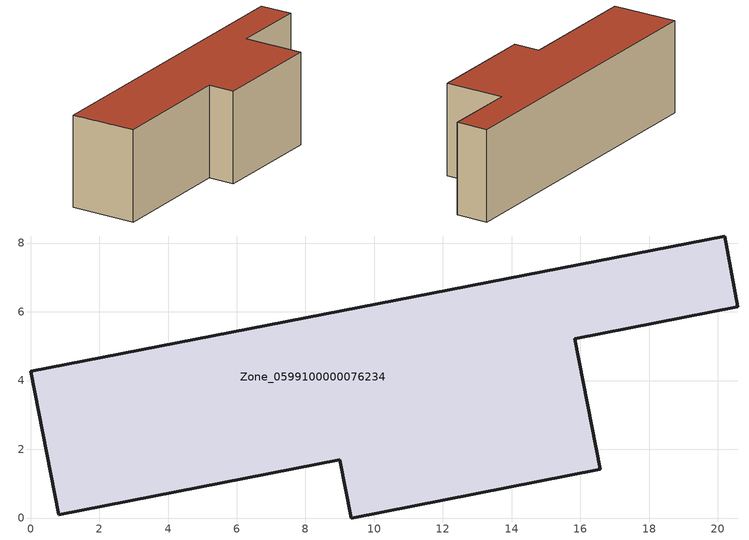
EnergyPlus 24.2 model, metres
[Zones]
Zone_0599100000076234
 floor ground (C_G): 20.2,8.21 20.59,6.14 15.84,5.22 16.58,1.42 9.33,0 9,1.7 0.83,0.1 0,4.27 z0
 wall outside (C_F): 20.59,6.14 20.2,8.21 0,4.27 0.83,0.1 9,1.7 9.33,0 16.58,1.42 15.84,5.22 20.59,6.14 z0:5.96
 roof outside (C_R): 20.2,8.21 0,4.27 0.83,0.1 9,1.7 9.33,0 16.58,1.42 15.84,5.22 20.59,6.14 z5.96
[BUILDING]
Pand.0599100000076234: North Axis=0; Terrain=City; Loads Convergence Tolerance Value=0.04; Temperature Convergence Tolerance Value=0.4; Solar Distribution=FullExterior; Maximum Number of Warmup Days=25; Minimum Number of Warmup Days=1
[Site:Location]
Rotterdam.The.Hague.AP_ZH_NLD Design_Conditions: Latitude=51.96; Longitude=4.45; Time Zone=1; Elevation=-4.5
[SITE:GROUNDTEMPERATURE:BUILDINGSURFACE]
18, 18, 18, 18, 18, 18, 18, 18, 18, 18, 18, 18
[MATERIAL] Thermal Absorptance=0.9; Solar Absorptance=0.7; Visible Absorptance=0.7
Name | Roughness | Thickness | Conductivity | Density | Specific Heat
G.TC.1946 | MediumSmooth | 0.15 | 1 | 540 | 1210
F.TC.1946 | Rough | 0.3 | 0.857143 | 1920 | 840
R.TC.1946 | MediumRough | 0.2 | 0.909091 | 1500 | 1000
[CONSTRUCTION]
C_G: G.TC.1946
C_F: F.TC.1946
C_R: R.TC.1946
[ZONE]
Zone_0599100000076234: Type=1; Multiplier=1; Ceiling Height=Autocalculate; Volume=Autocalculate; Floor Area=autocalculate; Part of Total Floor Area=Yes
[ZONEINFILTRATION:DESIGNFLOWRATE]
Infil_Zone_0599100000076234: Zone or ZoneList or Space or SpaceList=Zone_0599100000076234; Schedule=AlwaysOn; Design Flow Rate Calculation Method=Flow/Area; Flow Rate per Floor Area=0.003; Constant Term Coefficient=1; Temperature Term Coefficient=0; Velocity Term Coefficient=0; Velocity Squared Term Coefficient=0
[HVACTEMPLATE:ZONE:IDEALLOADSAIRSYSTEM]
Zone_0599100000076234: Maximum Heating Supply Air Temperature=50; Minimum Cooling Supply Air Temperature=13; Maximum Heating Supply Air Humidity Ratio=0.0156; Minimum Cooling Supply Air Humidity Ratio=0.0077; Heating Limit=NoLimit; Cooling Limit=NoLimit; Dehumidification Control Type=ConstantSensibleHeatRatio; Cooling Sensible Heat Ratio=0.7; Dehumidification Setpoint=60; Humidification Control Type=None; Humidification Setpoint=30; Outdoor Air Method=None; Outdoor Air Flow Rate per Person=0.00944; Outdoor Air Flow Rate per Zone Floor Area=0; Outdoor Air Flow Rate per Zone=0; Demand Controlled Ventilation Type=None; Outdoor Air Economizer Type=NoEconomizer; Heat Recovery Type=None; Sensible Heat Recovery Effectiveness=0.7; Latent Heat Recovery Effectiveness=0.65
[ZONECONTROL:THERMOSTAT]
ThermostatControl_Zone_0599100000076234: Zone or ZoneList=Zone_0599100000076234; Control Type Schedule=DualSetpointControlType; Control 1=Thermostat_Zone_0599100000076234; Temperature Difference Between Cutout And Setpoint=0
[THERMOSTATSETPOINT:DUALSETPOINT]
Thermostat_Zone_0599100000076234: Heating Setpoint Temperature Schedule=HeatingSetpoint_Zone_0599100000076234; Cooling Setpoint Temperature Schedule=CoolingSetpoint_Zone_0599100000076234
[SCHEDULE:COMPACT]
HeatingSetpoint_Zone_0599100000076234: Through: 12/31, For: AllDays, Until: 24:00, 21
CoolingSetpoint_Zone_0599100000076234: Through: 12/31, For: AllDays, Until: 24:00, 24
DualSetpointControlType: Through: 12/31, For: AllDays, Until: 24:00, 4
AlwaysOn: Through: 12/31, For: AllDays, Until: 24:00, 1
